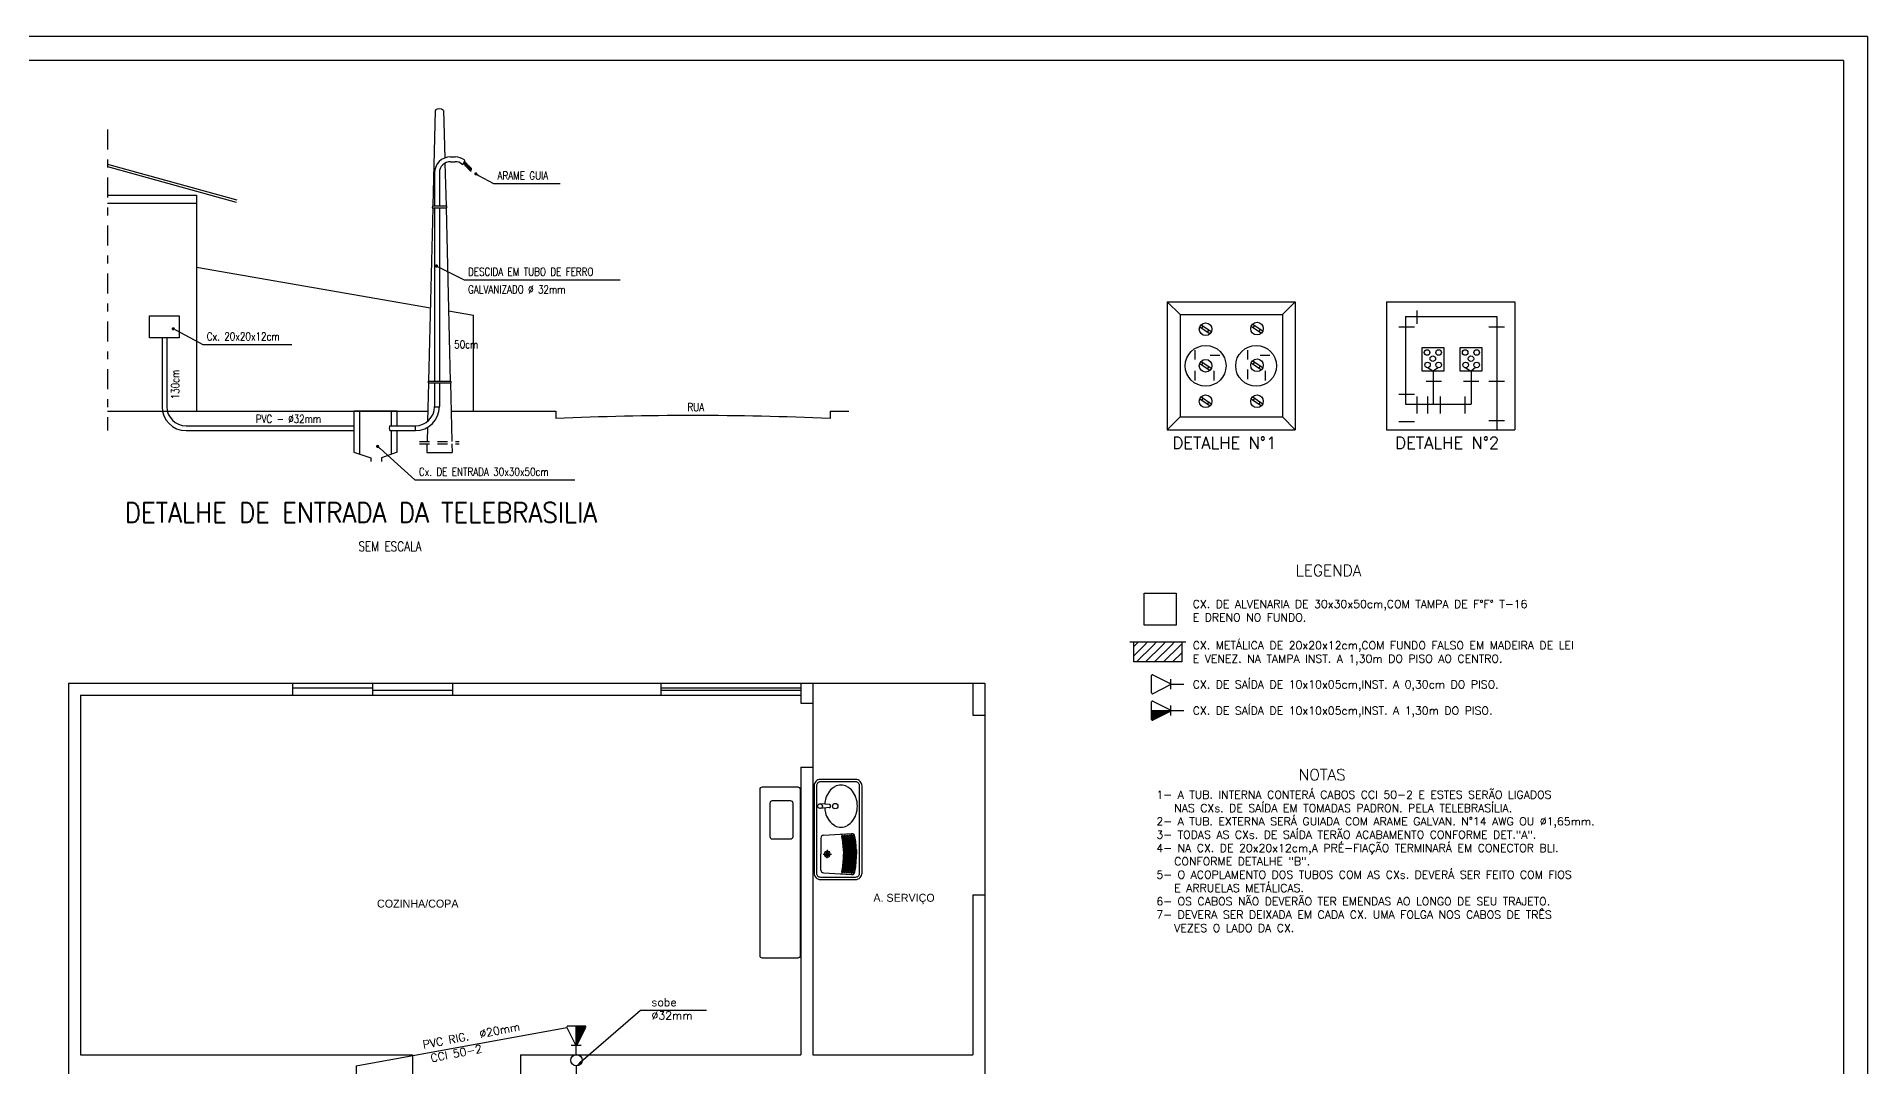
# Model space of a CAD drawing. Extents: x -5.4 to 33.1, y 0 to 28.4.
# Drawn here: x 10.26 to 33.13, y 15.5 to 28.38 of the extents above; entities that cross this region are included whole.
import ezdxf
from ezdxf.enums import TextEntityAlignment as Align

# ---------------------------------------------------------------- set-up
doc = ezdxf.new("R2010")
doc.units = 0
doc.header["$MEASUREMENT"] = 0
doc.linetypes.add('DASHDOT2', pattern=[0.5, 0.25, -0.125, 0, -0.125])
doc.linetypes.add('HIDDEN2', pattern=[0.1875, 0.125, -0.0625])
doc.layers.get('0').update_dxf_attribs({"linetype": 'CONTINUOUS'})
for name, color, linetype in [('1', 1, 'CONTINUOUS'), ('2', 2, 'CONTINUOUS'), ('3', 3, 'CONTINUOUS'), ('5', 5, 'CONTINUOUS'), ('A-DIM', 1, 'CONTINUOUS'), ('ALVENARIA', 7, 'CONTINUOUS'), ('COTAS', 1, 'CONTINUOUS'), ('PENA-1', 3, 'CONTINUOUS'), ('SANITÁRIOS', 2, 'CONTINUOUS'), ('TELEFONE', 1, 'CONTINUOUS'), ('TEXTOS', 3, 'CONTINUOUS')]:
    doc.layers.add(name, color=color, linetype=linetype)
doc.styles.add('ROMANC', font='romans.shx', dxfattribs={"width": 0.9})
doc.styles.add('ROMANS', font='romans', dxfattribs={"height": 0.1})

# ---------------------------------------------------------------- blocks, each defined once
blk = doc.blocks.new('12010223')
at = {"layer": 'SANITÁRIOS'}
for p, q in [((0.164, 0.015), (0.076, 0.022)), ((0.171, -0.007), (0.171, 0.008)), ((0.164, -0.014), (0.076, -0.021))]:
    blk.add_line(p, q, dxfattribs=at)
for centre, radius in [((0.076, 0), 0.0216), ((0.216, 0), 0.025)]:
    blk.add_circle(centre, radius, dxfattribs=at)
for centre, radius, start, end in [((0.289, 0.039), 0.16, 118.0556, 142.1456), ((0.269, 0.076), 0.119, 90, 118.0556), ((0.269, 0.076), 0.119, 61.9444, 90), ((0.25, 0.039), 0.16, 37.8544, 61.9444), ((0.368, 0), 0.25, 162.1552, 175.6669), ((0.32, 0.016), 0.199, 142.1456, 162.1552), ((0.164, 0.008), 0.0072, 0, 85.6464), ((0.219, 0.016), 0.199, 17.8448, 37.8544), ((0.171, 0), 0.25, 0, 17.8448), ((0.368, 0), 0.25, 184.1121, 197.8448), ((0.32, -0.016), 0.199, 197.8448, 217.8544), ((0.289, -0.039), 0.16, 217.8544, 241.9444), ((0.164, -0.007), 0.0072, 274.3536, 0), ((0.25, -0.039), 0.16, 298.0556, 322.1456), ((0.219, -0.016), 0.199, 322.1456, 342.1552), ((0.171, 0), 0.25, 342.1552, 0), ((0.269, -0.076), 0.119, 241.9444, 270), ((0.269, -0.076), 0.119, 270, 298.0556)]:
    blk.add_arc(centre, radius, start, end, dxfattribs=at)
blk = doc.blocks.new('*X19')
at = {"color": 0}
for p, q in [((161.489, -7.764), (161.603, -7.651)), ((161.489, -7.651), (161.489, -7.651)), ((161.509, -7.858), (161.716, -7.651)), ((161.622, -7.858), (161.829, -7.651)), ((161.735, -7.858), (161.942, -7.651)), ((161.848, -7.858), (162.055, -7.651)), ((161.961, -7.858), (162.089, -7.729)), ((161.489, -7.877), (161.509, -7.858)), ((161.579, -7.901), (161.622, -7.858)), ((161.692, -7.901), (161.735, -7.858)), ((161.805, -7.901), (161.848, -7.858)), ((161.918, -7.901), (161.961, -7.858)), ((162.031, -7.901), (162.074, -7.858)), ((162.074, -7.858), (162.089, -7.843))]:
    blk.add_line(p, q, dxfattribs=at)
blk = doc.blocks.new('*X20')
at = {"color": 0}
for p, q in [((4.069, 16.783), (4.179, 16.892)), ((4.069, 16.797), (4.165, 16.892)), ((4.069, 16.811), (4.15, 16.892)), ((4.069, 16.826), (4.136, 16.892)), ((4.069, 16.84), (4.122, 16.892)), ((4.069, 16.854), (4.108, 16.892)), ((4.069, 16.868), (4.094, 16.892)), ((4.069, 16.882), (4.08, 16.892)), ((4.075, 16.775), (4.193, 16.892)), ((4.095, 16.78), (4.207, 16.892)), ((4.123, 16.794), (4.221, 16.892)), ((4.151, 16.808), (4.235, 16.892)), ((4.179, 16.823), (4.249, 16.892)), ((4.208, 16.837), (4.264, 16.892)), ((4.236, 16.851), (4.278, 16.892)), ((4.264, 16.865), (4.292, 16.892)), ((4.293, 16.879), (4.306, 16.892))]:
    blk.add_line(p, q, dxfattribs=at)
blk = doc.blocks.new('DOT')
at = {"layer": 'A-DIM', "color": 0, "linetype": 'BYBLOCK'}
blk.add_line((-0.5, 0), (-1, 0), dxfattribs=at)
at = {"layer": 'A-DIM', "color": 0, "linetype": 'BYBLOCK', "const_width": 0.5}
blk.add_lwpolyline([(-0.25, 0, 1), (0.25, 0, 1)], format="xyb", close=True, dxfattribs=at)

msp = doc.modelspace()

# ---------------------------------------------------------------- hatches: boundary and pattern name
at = {"layer": '3'}
msp.add_hatch(color=256, dxfattribs=at).paths.add_polyline_path([(17.118, 15.992, 0.557537), (17.109, 16.007), (17, 16.007), (17, 15.769), (17.003, 15.769, 0.222636), (17.009, 15.775)])

# ---------------------------------------------------------------- linework, layer by layer
at = {"layer": '1'}
for points in [[(19.326, 18.999), (19.766, 18.999, -0.414214), (19.796, 18.969), (19.796, 16.887, -0.414214), (19.766, 16.857), (19.326, 16.857, -0.414214), (19.296, 16.887), (19.296, 18.969, -0.414214)], [(20.57, 17.921), (20.57, 19.011, 0.414214), (20.49, 19.091), (20.05, 19.091, 0.414214), (19.97, 19.011), (19.97, 17.921, 0.414214), (20.05, 17.841), (20.49, 17.841, 0.414214)], [(20.54, 17.921), (20.54, 19.011, 0.414214), (20.49, 19.061), (20.05, 19.061, 0.414214), (20, 19.011), (20, 17.921, 0.414214), (20.05, 17.871), (20.49, 17.871, 0.414214)], [(19.674, 18.344), (19.452, 18.344, -0.414214), (19.422, 18.374), (19.422, 18.798, -0.414214), (19.452, 18.828), (19.674, 18.828, -0.414214), (19.704, 18.798), (19.704, 18.374, -0.414214)]]:
    msp.add_lwpolyline(points, format="xyb", close=True, dxfattribs=at)
at = {"layer": '2'}
for p, q in [((10.654, 20.297), (10.654, 12.247)), ((10.654, 20.297), (14.454, 20.297)), ((10.804, 20.147), (10.804, 15.647)), ((10.804, 20.147), (14.454, 20.147)), ((13.454, 20.297), (13.454, 20.147)), ((13.454, 20.297), (13.454, 20.147)), ((14.454, 20.297), (19.804, 20.297)), ((14.454, 20.147), (19.804, 20.147)), ((15.454, 20.297), (15.454, 20.147)), ((18.054, 20.297), (18.054, 20.147)), ((18.054, 20.297), (18.054, 20.147)), ((19.804, 20.297), (19.804, 20.047)), ((19.804, 20.297), (19.954, 20.297)), ((19.954, 20.297), (19.954, 20.047)), ((19.954, 20.297), (21.954, 20.297)), ((21.954, 20.297), (21.954, 19.897)), ((21.954, 20.297), (22.104, 20.297)), ((22.104, 20.297), (22.104, 19.897)), ((19.804, 20.047), (19.954, 20.047)), ((19.954, 20.047), (19.954, 15.647)), ((21.954, 19.897), (22.104, 19.897)), ((22.104, 19.897), (22.104, 17.647)), ((19.804, 19.247), (19.954, 19.247)), ((19.804, 19.247), (19.804, 15.647)), ((21.954, 17.647), (21.954, 15.647)), ((21.954, 17.647), (22.104, 17.647)), ((22.104, 17.647), (22.104, 12.247)), ((10.804, 15.647), (14.954, 15.647)), ((14.954, 15.647), (14.954, 11.597)), ((16.304, 15.647), (16.304, 11.597)), ((16.304, 15.647), (19.804, 15.647)), ((19.954, 15.647), (21.954, 15.647))]:
    msp.add_line(p, q, dxfattribs=at)
at = {"layer": '3'}
for p, q in [((13.454, 20.237), (14.454, 20.237)), ((14.454, 20.297), (14.454, 20.147)), ((14.454, 20.207), (15.454, 20.207)), ((18.054, 20.237), (19.804, 20.237)), ((18.054, 20.207), (19.804, 20.207)), ((14.247, 15.51), (16.883, 15.992))]:
    msp.add_line(p, q, dxfattribs=at)
at = {"layer": '3', "color": 1}
for p, q in [((17.061, 15.563), (17.801, 16.206)), ((17.801, 16.206), (18.625, 16.206))]:
    msp.add_line(p, q, dxfattribs=at)
at = {"layer": '3'}
msp.add_circle((17.002, 15.581), 0.0704, dxfattribs=at)
at = {"layer": '3', "color": 1}
msp.add_solid([(17.07, 15.553), (17.052, 15.573), (17, 15.51)], dxfattribs=at)
at = {"layer": 'ALVENARIA'}
for p, q in [((32.832, 28.081), (-3.823, 28.081)), ((32.832, 28.081), (32.832, 14.9)), ((11.143, 23.698), (15.144, 23.698)), ((15.435, 23.698), (16.743, 23.698)), ((16.743, 23.698), (16.743, 23.605)), ((20.171, 23.698), (20.406, 23.698)), ((20.171, 23.698), (20.171, 23.605))]:
    msp.add_line(p, q, dxfattribs=at)
msp.add_arc((18.457, -16.667), 40.309, 87.5631, 92.4369, dxfattribs=at)
at = {"layer": 'COTAS'}
for q in [(-4.123, 28.381), (33.132, 0)]:
    msp.add_line((33.132, 28.381), q, dxfattribs=at)
at = {"layer": 'PENA-1', "color": 1}
for p, q in [((15.779, 26.645), (15.965, 26.542)), ((15.965, 26.542), (16.005, 26.542)), ((16.005, 26.542), (16.796, 26.542)), ((15.289, 25.494), (15.597, 25.34)), ((15.597, 25.34), (15.637, 25.34)), ((15.637, 25.34), (17.548, 25.34)), ((11.999, 24.708), (12.332, 24.531)), ((12.332, 24.531), (12.372, 24.531)), ((12.372, 24.531), (13.444, 24.531)), ((14.547, 23.229), (14.983, 22.839)), ((14.983, 22.839), (15.023, 22.839)), ((15.023, 22.839), (16.98, 22.839))]:
    msp.add_line(p, q, dxfattribs=at)
at = {"layer": 'SANITÁRIOS'}
for p, q in [((20.055, 18.359), (20.055, 18.159)), ((20.055, 18.359), (20.055, 18.159)), ((20.088, 18.394), (20.438, 18.414)), ((20.088, 18.394), (20.438, 18.414)), ((20.055, 17.959), (20.055, 18.159)), ((20.055, 17.959), (20.055, 18.159)), ((20.085, 18.159), (20.188, 18.159)), ((20.085, 18.159), (20.188, 18.159)), ((20.136, 18.211), (20.136, 18.159)), ((20.136, 18.211), (20.136, 18.159)), ((20.136, 18.106), (20.136, 18.159)), ((20.136, 18.106), (20.136, 18.159)), ((20.339, 18.201), (20.339, 18.159)), ((20.339, 18.201), (20.339, 18.159)), ((20.339, 18.116), (20.339, 18.159)), ((20.339, 18.116), (20.339, 18.159)), ((20.353, 18.202), (20.353, 18.159)), ((20.353, 18.202), (20.353, 18.159)), ((20.353, 18.115), (20.353, 18.159)), ((20.353, 18.115), (20.353, 18.159)), ((20.362, 18.202), (20.362, 18.159)), ((20.362, 18.202), (20.362, 18.159)), ((20.362, 18.115), (20.362, 18.159)), ((20.362, 18.115), (20.362, 18.159)), ((20.376, 18.203), (20.376, 18.159)), ((20.376, 18.203), (20.376, 18.159)), ((20.376, 18.114), (20.376, 18.159)), ((20.376, 18.114), (20.376, 18.159)), ((20.385, 18.204), (20.385, 18.159)), ((20.385, 18.204), (20.385, 18.159)), ((20.385, 18.114), (20.385, 18.159)), ((20.385, 18.114), (20.385, 18.159)), ((20.399, 18.204), (20.399, 18.159)), ((20.399, 18.204), (20.399, 18.159)), ((20.399, 18.113), (20.399, 18.159)), ((20.399, 18.113), (20.399, 18.159)), ((20.408, 18.205), (20.408, 18.159)), ((20.408, 18.205), (20.408, 18.159)), ((20.408, 18.112), (20.408, 18.159)), ((20.408, 18.112), (20.408, 18.159)), ((20.422, 18.206), (20.422, 18.159)), ((20.422, 18.206), (20.422, 18.159)), ((20.422, 18.112), (20.422, 18.159)), ((20.422, 18.112), (20.422, 18.159)), ((20.431, 18.206), (20.431, 18.159)), ((20.431, 18.206), (20.431, 18.159)), ((20.431, 18.111), (20.431, 18.159)), ((20.431, 18.111), (20.431, 18.159)), ((20.445, 18.207), (20.445, 18.159)), ((20.445, 18.207), (20.445, 18.159)), ((20.445, 18.11), (20.445, 18.159)), ((20.445, 18.11), (20.445, 18.159)), ((20.454, 18.207), (20.454, 18.159)), ((20.454, 18.207), (20.454, 18.159)), ((20.454, 18.11), (20.454, 18.159)), ((20.454, 18.11), (20.454, 18.159)), ((20.468, 18.208), (20.468, 18.159)), ((20.468, 18.208), (20.468, 18.159)), ((20.468, 18.109), (20.468, 18.159)), ((20.468, 18.109), (20.468, 18.159)), ((20.477, 18.209), (20.477, 18.159)), ((20.477, 18.209), (20.477, 18.159)), ((20.477, 18.109), (20.477, 18.159)), ((20.477, 18.109), (20.477, 18.159)), ((20.491, 18.209), (20.491, 18.159)), ((20.491, 18.209), (20.491, 18.159)), ((20.491, 18.108), (20.491, 18.159)), ((20.491, 18.108), (20.491, 18.159)), ((20.5, 18.21), (20.5, 18.159)), ((20.5, 18.21), (20.5, 18.159)), ((20.5, 18.107), (20.5, 18.159)), ((20.5, 18.107), (20.5, 18.159)), ((20.088, 17.924), (20.438, 17.904)), ((20.088, 17.924), (20.438, 17.904))]:
    msp.add_line(p, q, dxfattribs=at)
for centre, radius, start, end in [((20.09, 18.359), 0.035, 93.2725, 180), ((20.09, 18.359), 0.035, 93.2725, 180), ((20.306, 18.391), 0.015, 332.7987, 91.8827), ((20.306, 18.391), 0.015, 332.7987, 91.8827), ((20.326, 18.381), 0.00725, 10.1891, 190.1891), ((20.326, 18.381), 0.00725, 10.1891, 190.1891), ((18.977, 18.139), 1.363, 2.6088, 10.1891), ((18.977, 18.139), 1.363, 2.6088, 10.1891), ((18.977, 18.139), 1.377, 2.6143, 10.1891), ((18.977, 18.139), 1.377, 2.6143, 10.1891), ((20.349, 18.383), 0.00725, 10.0901, 190.0901), ((20.349, 18.383), 0.00725, 10.0901, 190.0901), ((18.977, 18.139), 1.386, 2.6175, 10.0901), ((18.977, 18.139), 1.386, 2.6175, 10.0901), ((18.977, 18.139), 1.4, 2.6228, 10.0901), ((18.977, 18.139), 1.4, 2.6228, 10.0901), ((20.372, 18.385), 0.00725, 9.9943, 189.9943), ((20.372, 18.385), 0.00725, 9.9943, 189.9943), ((18.977, 18.139), 1.409, 2.6258, 9.9943), ((18.977, 18.139), 1.409, 2.6258, 9.9943), ((18.977, 18.139), 1.423, 2.631, 9.9943), ((18.977, 18.139), 1.423, 2.631, 9.9943), ((20.395, 18.387), 0.00725, 9.9016, 189.9016), ((20.395, 18.387), 0.00725, 9.9016, 189.9016), ((18.977, 18.139), 1.432, 2.6339, 9.9016), ((18.977, 18.139), 1.432, 2.6339, 9.9016), ((18.977, 18.139), 1.446, 2.6389, 9.9016), ((18.977, 18.139), 1.446, 2.6389, 9.9016), ((20.418, 18.388), 0.00725, 9.8118, 189.8118), ((20.418, 18.388), 0.00725, 9.8118, 189.8118), ((18.977, 18.139), 1.455, 2.6418, 9.8118), ((18.977, 18.139), 1.455, 2.6418, 9.8118), ((18.977, 18.139), 1.469, 2.6466, 9.8118), ((18.977, 18.139), 1.469, 2.6466, 9.8118), ((20.441, 18.39), 0.00725, 9.7249, 189.7249), ((20.441, 18.39), 0.00725, 9.7249, 189.7249), ((18.977, 18.139), 1.478, 2.6494, 9.7249), ((18.977, 18.139), 1.478, 2.6494, 9.7249), ((20.445, 18.377), 0.037, 3.6072, 101.5191), ((20.445, 18.377), 0.037, 3.6072, 101.5191), ((18.977, 18.139), 1.492, 2.654, 9.7249), ((18.977, 18.139), 1.492, 2.654, 9.7249), ((20.464, 18.392), 0.00725, 9.6406, 189.6406), ((20.464, 18.392), 0.00725, 9.6406, 189.6406), ((18.977, 18.139), 1.501, 2.6567, 9.6406), ((18.977, 18.139), 1.501, 2.6567, 9.6406), ((18.977, 18.139), 1.515, 2.6613, 9.6406), ((18.977, 18.139), 1.515, 2.6613, 9.6406), ((18.977, 18.139), 1.524, 2.6639, 9.0833), ((18.977, 18.139), 1.524, 2.6639, 9.0833), ((20.136, 18.159), 0.0362, 0, 180), ((20.136, 18.159), 0.0362, 0, 180), ((20.136, 18.159), 0.0362, 180, 0), ((20.136, 18.159), 0.0362, 180, 0), ((20.136, 18.159), 0.0205, 0, 180), ((20.136, 18.159), 0.0205, 0, 180), ((20.136, 18.159), 0.0205, 0, 180), ((20.136, 18.159), 0.0205, 0, 180), ((20.136, 18.159), 0.0205, 180, 0), ((20.136, 18.159), 0.0205, 180, 0), ((20.136, 18.159), 0.0205, 180, 0), ((20.136, 18.159), 0.0205, 180, 0), ((18.977, 18.178), 1.363, 349.8109, 357.3912), ((18.977, 18.178), 1.363, 349.8109, 357.3912), ((18.977, 18.178), 1.377, 349.8109, 357.3857), ((18.977, 18.178), 1.377, 349.8109, 357.3857), ((18.977, 18.178), 1.386, 349.9099, 357.3825), ((18.977, 18.178), 1.386, 349.9099, 357.3825), ((18.977, 18.178), 1.4, 349.9099, 357.3772), ((18.977, 18.178), 1.4, 349.9099, 357.3772), ((18.977, 18.178), 1.409, 350.0057, 357.3742), ((18.977, 18.178), 1.409, 350.0057, 357.3742), ((18.977, 18.178), 1.423, 350.0057, 357.369), ((18.977, 18.178), 1.423, 350.0057, 357.369), ((18.977, 18.178), 1.432, 350.0984, 357.3661), ((18.977, 18.178), 1.432, 350.0984, 357.3661), ((18.977, 18.178), 1.446, 350.0984, 357.3611), ((18.977, 18.178), 1.446, 350.0984, 357.3611), ((18.977, 18.178), 1.455, 350.1882, 357.3582), ((18.977, 18.178), 1.455, 350.1882, 357.3582), ((18.977, 18.178), 1.469, 350.1882, 357.3534), ((18.977, 18.178), 1.469, 350.1882, 357.3534), ((18.977, 18.178), 1.478, 350.2751, 357.3506), ((18.977, 18.178), 1.478, 350.2751, 357.3506), ((18.977, 18.178), 1.492, 350.2751, 357.346), ((18.977, 18.178), 1.492, 350.2751, 357.346), ((18.977, 18.178), 1.501, 350.3594, 357.3433), ((18.977, 18.178), 1.501, 350.3594, 357.3433), ((18.977, 18.178), 1.515, 350.3594, 357.3387), ((18.977, 18.178), 1.515, 350.3594, 357.3387), ((18.977, 18.178), 1.524, 350.9167, 357.3361), ((18.977, 18.178), 1.524, 350.9167, 357.3361), ((20.09, 17.959), 0.035, 180, 266.7275), ((20.09, 17.959), 0.035, 180, 266.7275), ((20.306, 17.926), 0.015, 268.1173, 27.2013), ((20.306, 17.926), 0.015, 268.1173, 27.2013), ((20.326, 17.936), 0.00725, 169.8109, 349.8109), ((20.326, 17.936), 0.00725, 169.8109, 349.8109), ((20.349, 17.934), 0.00725, 169.9099, 349.9099), ((20.349, 17.934), 0.00725, 169.9099, 349.9099), ((20.372, 17.932), 0.00725, 170.0057, 350.0057), ((20.372, 17.932), 0.00725, 170.0057, 350.0057), ((20.395, 17.931), 0.00725, 170.0984, 350.0984), ((20.395, 17.931), 0.00725, 170.0984, 350.0984), ((20.418, 17.929), 0.00725, 170.1882, 350.1882), ((20.418, 17.929), 0.00725, 170.1882, 350.1882), ((20.441, 17.927), 0.00725, 170.2751, 350.2751), ((20.441, 17.927), 0.00725, 170.2751, 350.2751), ((20.445, 17.94), 0.037, 258.4809, 356.3928), ((20.445, 17.94), 0.037, 258.4809, 356.3928), ((20.464, 17.926), 0.00725, 170.3594, 350.3594), ((20.464, 17.926), 0.00725, 170.3594, 350.3594)]:
    msp.add_arc(centre, radius, start, end, dxfattribs=at)
at = {"layer": 'TELEFONE', "color": 3}
for p, q in [((15.237, 27.456), (15.207, 26.264)), ((15.342, 27.456), (15.357, 26.862)), ((15.358, 26.797), (15.372, 26.264)), ((15.207, 26.24), (15.154, 24.074)), ((15.2, 26.24), (15.378, 26.24)), ((15.203, 26.264), (15.376, 26.264)), ((15.372, 26.24), (15.425, 24.074)), ((15.376, 26.264), (15.378, 26.24)), ((24.791, 24.751), (24.918, 24.665)), ((24.809, 24.777), (24.929, 24.696)), ((24.83, 24.763), (24.816, 24.734)), ((24.903, 24.714), (24.886, 24.687)), ((25.433, 24.759), (25.56, 24.673)), ((25.451, 24.785), (25.57, 24.704)), ((25.472, 24.771), (25.457, 24.742)), ((25.544, 24.721), (25.527, 24.695)), ((27.362, 24.882), (27.362, 23.784)), ((27.362, 24.882), (28.502, 24.882)), ((28.502, 24.882), (28.502, 23.464)), ((24.791, 24.292), (24.918, 24.206)), ((24.809, 24.318), (24.929, 24.237)), ((24.83, 24.304), (24.816, 24.275)), ((24.903, 24.255), (24.886, 24.228)), ((25.433, 24.3), (25.56, 24.214)), ((25.451, 24.326), (25.57, 24.245)), ((25.472, 24.312), (25.457, 24.283)), ((25.544, 24.263), (25.527, 24.236)), ((15.153, 24.05), (15.141, 23.569)), ((15.148, 24.074), (15.432, 24.074)), ((15.148, 24.05), (15.433, 24.05)), ((15.426, 24.05), (15.444, 23.319)), ((15.432, 24.074), (15.433, 24.05)), ((27.639, 24.241), (27.704, 24.195)), ((27.771, 24.241), (27.704, 24.195)), ((27.704, 24.195), (27.704, 23.784)), ((28.105, 24.242), (28.18, 24.195)), ((28.236, 24.244), (28.18, 24.195)), ((28.18, 24.195), (28.18, 23.784)), ((24.791, 23.849), (24.918, 23.763)), ((24.809, 23.875), (24.929, 23.794)), ((24.83, 23.861), (24.816, 23.832)), ((24.903, 23.812), (24.886, 23.785)), ((25.433, 23.849), (25.56, 23.763)), ((25.451, 23.875), (25.57, 23.794)), ((25.472, 23.861), (25.457, 23.832)), ((25.544, 23.812), (25.527, 23.785)), ((27.362, 23.784), (28.18, 23.784)), ((15.139, 23.495), (15.135, 23.319)), ((15.134, 23.289), (15.132, 23.178)), ((15.132, 23.178), (15.447, 23.178)), ((15.445, 23.289), (15.447, 23.178))]:
    msp.add_line(p, q, dxfattribs=at)
at = {"layer": 'TELEFONE', "color": 5, "linetype": 'DASHDOT2'}
msp.add_line((11.143, 27.22), (11.143, 23.454), dxfattribs=at)
at = {"layer": 'TELEFONE', "color": 2}
for p, q in [((11.143, 26.787), (12.758, 26.338)), ((11.143, 26.756), (12.75, 26.309)), ((11.143, 26.398), (12.255, 26.398)), ((12.255, 26.398), (12.255, 23.701)), ((11.143, 26.298), (12.255, 26.298))]:
    msp.add_line(p, q, dxfattribs=at)
at = {"layer": 'TELEFONE', "color": 6}
for p, q in [((15.429, 26.876), (15.485, 26.876)), ((15.429, 26.816), (15.485, 26.816)), ((15.57, 26.787), (15.579, 26.781)), ((15.607, 26.835), (15.608, 26.834)), ((15.229, 26.676), (15.229, 26.264)), ((15.289, 26.676), (15.289, 26.264)), ((15.229, 26.24), (15.229, 24.074)), ((15.289, 26.24), (15.289, 24.074)), ((11.823, 24.612), (11.823, 23.754)), ((11.883, 24.612), (11.883, 23.754)), ((15.229, 24.05), (15.229, 23.754)), ((15.289, 24.05), (15.289, 23.754)), ((14.22, 23.695), (14.22, 23.183)), ((14.762, 23.695), (14.22, 23.695)), ((14.29, 23.695), (14.29, 23.16)), ((14.692, 23.514), (14.692, 23.695)), ((14.762, 23.514), (14.762, 23.695)), ((15.289, 23.747), (15.229, 23.747)), ((12.123, 23.514), (14.22, 23.514)), ((12.123, 23.454), (14.22, 23.454)), ((14.67, 23.514), (14.989, 23.514)), ((14.67, 23.454), (14.989, 23.454)), ((14.692, 23.159), (14.692, 23.454)), ((14.762, 23.183), (14.762, 23.454)), ((14.988, 23.514), (14.988, 23.454)), ((14.22, 23.183), (14.433, 23.115)), ((14.433, 23.115), (14.433, 23.068)), ((14.762, 23.183), (14.564, 23.115)), ((14.564, 23.115), (14.564, 23.068))]:
    msp.add_line(p, q, dxfattribs=at)
at = {"layer": 'TELEFONE', "color": 5}
for p, q in [((15.203, 26.264), (15.2, 26.24)), ((24.383, 25.064), (24.383, 23.464)), ((24.383, 25.064), (25.983, 25.064)), ((24.383, 25.064), (24.543, 24.904)), ((25.983, 25.064), (25.823, 24.904)), ((25.983, 25.064), (25.983, 23.464)), ((27.125, 25.064), (27.125, 23.464)), ((27.125, 25.064), (28.725, 25.064)), ((28.725, 25.064), (28.725, 23.464)), ((24.543, 24.904), (24.543, 23.624)), ((24.543, 24.904), (25.823, 24.904)), ((25.823, 24.904), (25.823, 23.624)), ((15.148, 24.074), (15.148, 24.05)), ((24.543, 23.624), (24.383, 23.464)), ((24.543, 23.624), (25.823, 23.624)), ((25.823, 23.624), (25.983, 23.464)), ((24.383, 23.464), (25.983, 23.464)), ((27.125, 23.464), (28.725, 23.464))]:
    msp.add_line(p, q, dxfattribs=at)
at = {"layer": 'TELEFONE', "color": 1}
for p, q in [((12.255, 25.498), (15.176, 24.991)), ((15.404, 24.952), (15.716, 24.898)), ((15.716, 23.701), (15.716, 24.898))]:
    msp.add_line(p, q, dxfattribs=at)
at = {"layer": 'TELEFONE'}
for p, q in [((27.501, 24.955), (27.501, 24.79)), ((27.278, 24.752), (27.472, 24.752)), ((28.403, 24.752), (28.597, 24.752)), ((24.733, 24.341), (24.733, 24.461)), ((25.041, 24.394), (24.921, 24.394)), ((25.391, 24.341), (25.391, 24.461)), ((25.666, 24.394), (25.546, 24.394)), ((24.733, 24.08), (24.733, 24.2)), ((24.97, 24.08), (24.97, 24.2)), ((25.391, 24.096), (25.391, 24.216)), ((25.612, 24.08), (25.612, 24.2)), ((27.617, 24.073), (27.811, 24.073)), ((28.083, 24.073), (28.277, 24.073)), ((28.403, 24.073), (28.597, 24.073)), ((27.278, 23.909), (27.472, 23.909)), ((27.501, 23.88), (27.501, 23.666)), ((27.637, 23.88), (27.637, 23.666)), ((27.792, 23.88), (27.792, 23.666)), ((28.102, 23.88), (28.102, 23.666)), ((27.278, 23.569), (27.472, 23.569)), ((28.403, 23.579), (28.597, 23.579))]:
    msp.add_line(p, q, dxfattribs=at)
at = {"layer": 'TELEFONE', "color": 3, "linetype": 'HIDDEN2'}
for p, q in [((15.042, 23.319), (15.536, 23.319)), ((15.042, 23.289), (15.536, 23.289))]:
    msp.add_line(p, q, dxfattribs=at)
at = {"layer": 'TELEFONE', "color": 6}
msp.add_lwpolyline([(11.668, 24.612), (11.668, 24.889), (12.039, 24.889), (12.039, 24.612)], close=True, dxfattribs=at)
at = {"layer": 'TELEFONE', "color": 3}
for points in [[(27.567, 24.195), (27.567, 24.494), (27.84, 24.494), (27.84, 24.195)], [(28.043, 24.195), (28.043, 24.494), (28.316, 24.494), (28.316, 24.195)]]:
    msp.add_lwpolyline(points, close=True, dxfattribs=at)
for centre, radius in [((24.863, 24.722), 0.079), ((25.505, 24.73), 0.079), ((24.863, 24.264), 0.255), ((25.494, 24.264), 0.255), ((24.863, 24.264), 0.079), ((25.505, 24.271), 0.079), ((27.63, 24.431), 0.0346), ((27.636, 24.275), 0.0346), ((27.702, 24.353), 0.0346), ((27.774, 24.431), 0.0346), ((27.774, 24.275), 0.0346), ((28.106, 24.431), 0.0346), ((28.112, 24.275), 0.0346), ((28.178, 24.353), 0.0346), ((28.25, 24.431), 0.0346), ((28.25, 24.275), 0.0346), ((24.863, 23.82), 0.079), ((25.505, 23.82), 0.079)]:
    msp.add_circle(centre, radius, dxfattribs=at)
msp.add_arc((15.289, 27.401), 0.0759, 45.9837, 134.0163, dxfattribs=at)
at = {"layer": 'TELEFONE', "color": 6}
for centre, radius, start, end in [((15.429, 26.676), 0.2, 90, 180), ((15.429, 26.676), 0.14, 90, 180), ((15.485, 26.676), 0.2, 52.587, 90), ((15.485, 26.676), 0.14, 52.587, 90), ((15.523, 26.846), 0.0858, 310.5081, 351.9085), ((12.123, 23.754), 0.3, 180, 270), ((12.123, 23.754), 0.24, 180, 270), ((14.989, 23.754), 0.24, 270, 0), ((14.989, 23.754), 0.3, 270, 0), ((14.719, 23.484), 0.0572, 148.3873, 211.6127)]:
    msp.add_arc(centre, radius, start, end, dxfattribs=at)
at = {"layer": 'TELEFONE', "color": 1}
for centre, radius, start, end in [((15.629, 26.804), 0.0396, 196.0326, 199.9945), ((15.605, 26.8), 0.016, 213.9613, 30.002), ((15.643, 26.791), 0.0396, 160.0055, 199.9945), ((15.613, 26.804), 0.00727, 30.002, 178.0458), ((15.621, 26.779), 0.0158, 187.8845, 21.684), ((15.659, 26.768), 0.0396, 160.0055, 199.9945), ((15.629, 26.782), 0.00727, 30.002, 178.0458), ((15.635, 26.764), 0.016, 213.9613, 30.002), ((15.673, 26.755), 0.0396, 160.0055, 199.9945), ((15.643, 26.768), 0.00727, 30.002, 178.0458), ((15.649, 26.75), 0.016, 213.9613, 30.002), ((15.686, 26.741), 0.0396, 160.0055, 199.9945), ((15.657, 26.755), 0.00727, 30.002, 178.0458), ((15.663, 26.737), 0.016, 213.9613, 30.002), ((15.7, 26.728), 0.0396, 160.0055, 199.9945), ((15.67, 26.741), 0.00727, 30.002, 178.0458), ((15.676, 26.723), 0.016, 213.9613, 30.002), ((15.71, 26.715), 0.0359, 158.9618, 213.8882), ((15.684, 26.728), 0.00727, 30.002, 178.0458)]:
    msp.add_arc(centre, radius, start, end, dxfattribs=at)
at = {"layer": 'TEXTOS'}
for p, q in [((23.915, 20.811), (24.615, 20.811)), ((23.965, 20.561), (23.965, 20.811)), ((24.565, 20.811), (24.565, 20.561)), ((24.565, 20.561), (23.965, 20.561)), ((24.188, 20.173), (24.188, 20.391)), ((24.202, 20.4), (24.42, 20.291)), ((24.42, 20.273), (24.202, 20.164)), ((24.425, 20.345), (24.425, 20.22)), ((24.425, 20.282), (24.592, 20.282)), ((24.188, 19.843), (24.188, 20.061)), ((24.188, 19.952), (24.592, 19.952)), ((24.202, 20.07), (24.42, 19.961)), ((24.42, 19.943), (24.202, 19.834)), ((24.425, 20.016), (24.425, 19.891)), ((16.883, 15.992), (16.991, 15.775)), ((17.109, 16.007), (16.892, 16.007)), ((17, 15.647), (17, 16.007)), ((17.009, 15.775), (17.118, 15.992)), ((16.937, 15.769), (17.062, 15.769)), ((14.247, 15.51), (14.247, 15.376)), ((17, 15.51), (17, 15.376))]:
    msp.add_line(p, q, dxfattribs=at)
msp.add_lwpolyline([(24.095, 21.021), (24.095, 21.421), (24.495, 21.421), (24.495, 21.021)], close=True, dxfattribs=at)
for centre, start, end in [((24.198, 20.391), 63.4349, 180), ((24.198, 20.173), 180, 296.5651), ((24.415, 20.282), 296.5651, 63.4349), ((24.198, 20.061), 63.4349, 180), ((24.415, 19.952), 296.5651, 63.4349), ((24.198, 19.843), 180, 296.5651), ((16.892, 15.997), 90, 206.5651), ((17.109, 15.997), 333.4349, 90), ((17, 15.779), 206.5651, 333.4349)]:
    msp.add_arc(centre, 0.01, start, end, dxfattribs=at)

# ---------------------------------------------------------------- block references
at = {"layer": '1', "xscale": 1.349999999999994, "yscale": 1.349999999999994, "zscale": 1.35}
msp.add_blockref('12010223', (19.943, 18.758), dxfattribs=at)
at = {"layer": 'PENA-1', "color": 1, "yscale": 0.03999999999999915, "zscale": 0.04}
for p, xscale, rotation in [((15.744, 26.664), 0.03999999999999787, 150.9679420611793), ((15.253, 25.512), 0.04000000000000617, 153.4561690551903), ((11.964, 24.727), 0.03999999999999777, 151.9495554106383), ((14.517, 23.256), 0.04000000000000432, 138.2062107075922)]:
    msp.add_blockref('DOT', p, dxfattribs=dict(at, xscale=xscale, rotation=rotation))
at = {"layer": 'TEXTOS', "rotation": 180}
msp.add_blockref('*X19', (186.054, 12.91), dxfattribs=at)
at = {"layer": 'TEXTOS'}
msp.add_blockref('*X20', (20.118, 3.06), dxfattribs=at)

# ---------------------------------------------------------------- texts
at = {"layer": '3', "color": 3, "insert": (17.939, 16.09), "char_height": 0.1, "attachment_point": 7, "style": 'ROMANS'}
msp.add_mtext('\\A1;sobe\\P%%C32mm', dxfattribs=at)
at = {"layer": '5', "style": 'ROMANC', "width": 0.9}
msp.add_text('DETALHE DE ENTRADA DA TELEBRASILIA', height=0.25, dxfattribs=at).set_placement((11.357, 22.303))
at = {"layer": '5', "style": 'ROMANS'}
for s, p in [('LEGENDA', (25.988, 21.634)), ('NOTAS', (26.026, 19.081))]:
    msp.add_text(s, height=0.14, dxfattribs=at).set_placement(p)
at = {"layer": 'PENA-1', "color": 3, "style": 'ROMANC', "width": 0.8}
for s, p in [('ARAME GUIA', (16.015, 26.592)), ('DESCIDA EM TUBO DE FERRO', (15.647, 25.39)), ('GALVANIZADO %%C 32mm', (15.647, 25.169)), ('Cx. 20x20x12cm', (12.382, 24.581)), ('50cm', (15.474, 24.482)), ('PVC - %%C32mm', (12.995, 23.55)), ('Cx. DE ENTRADA 30x30x50cm', (15.033, 22.889))]:
    msp.add_text(s, height=0.1, dxfattribs=at).set_placement(p)
msp.add_text('130cm', height=0.1, rotation=90, dxfattribs=at).set_placement((12.038, 23.845))
msp.add_text('RUA', height=0.1, dxfattribs=at).set_placement((18.493, 23.697), align=Align.CENTER)
at = {"layer": 'PENA-1', "color": 6, "style": 'ROMANC'}
for s, p in [('DETALHE N%%d1', (24.448, 23.226)), ('DETALHE N%%d2', (27.232, 23.226))]:
    msp.add_text(s, height=0.15, dxfattribs=at).set_placement(p)
at = {"layer": 'TEXTOS', "style": 'ROMANC', "width": 0.8}
msp.add_text('SEM ESCALA', height=0.12, dxfattribs=at).set_placement((14.277, 21.946))
at = {"layer": 'TEXTOS', "style": 'ROMANS'}
for s, p in [('CX. DE ALVENARIA DE 30x30x50cm,COM TAMPA DE F%%DF%%D T-16', (24.701, 21.235)), ('E DRENO NO FUNDO.', (24.701, 21.068)), ('CX. METÁLICA DE 20x20x12cm,COM FUNDO FALSO EM MADEIRA DE LEI', (24.701, 20.719)), ('E VENEZ. NA TAMPA INST. A 1,30m DO PISO AO CENTRO.', (24.701, 20.552)), ('CX. DE SAÍDA DE 10x10x05cm,INST. A 0,30cm DO PISO.', (24.701, 20.23)), ('CX. DE SAÍDA DE 10x10x05cm,INST. A 1,30m DO PISO.', (24.701, 19.902)), ('1- A TUB. INTERNA CONTERÁ CABOS CCI 50-2 E ESTES SERÃO LIGADOS', (24.247, 18.851)), ('   NAS CXs. DE SAÍDA EM TOMADAS PADRON. PELA TELEBRASÍLIA.', (24.247, 18.684)), ('2- A TUB. EXTERNA SERÁ GUIADA COM ARAME GALVAN. N%%D14 AWG OU %%C1,65mm.', (24.247, 18.518)), ('3- TODAS AS CXs. DE SAÍDA TERÃO ACABAMENTO CONFORME DET."A".', (24.247, 18.351)), ('4- NA CX. DE 20x20x12cm,A PRÉ-FIAÇÃO TERMINARÁ EM CONECTOR BLI.', (24.247, 18.184)), ('   CONFORME DETALHE "B".', (24.247, 18.018)), ('5- O ACOPLAMENTO DOS TUBOS COM AS CXs. DEVERÁ SER FEITO COM FIOS', (24.247, 17.851)), ('6- OS CABOS NÃO DEVERÃO TER EMENDAS AO LONGO DE SEU TRAJETO.', (24.247, 17.518)), ('   E ARRUELAS METÁLICAS.', (24.247, 17.684)), ('7- DEVERA SER DEIXADA EM CADA CX. UMA FOLGA NOS CABOS DE TRÊS ', (24.247, 17.351)), ('   VEZES O LADO DA CX.', (24.247, 17.184))]:
    msp.add_text(s, height=0.1, dxfattribs=at).set_placement(p)
at = {"layer": 'TEXTOS'}
for s, p in [('A. SERVIÇO', (20.712, 17.562)), ('COZINHA/COPA', (14.51, 17.489))]:
    msp.add_text(s, height=0.1, dxfattribs=at).set_placement(p)
at = {"layer": 'TEXTOS', "style": 'ROMANS'}
for s, p in [('PVC RIG.  %%C20mm', (15.689, 15.889)), ('CCI 50-2 ', (15.533, 15.673))]:
    msp.add_text(s, height=0.1, rotation=10.8121, dxfattribs=at).set_placement(p, align=Align.MIDDLE)

doc.saveas('drawing.dxf')
